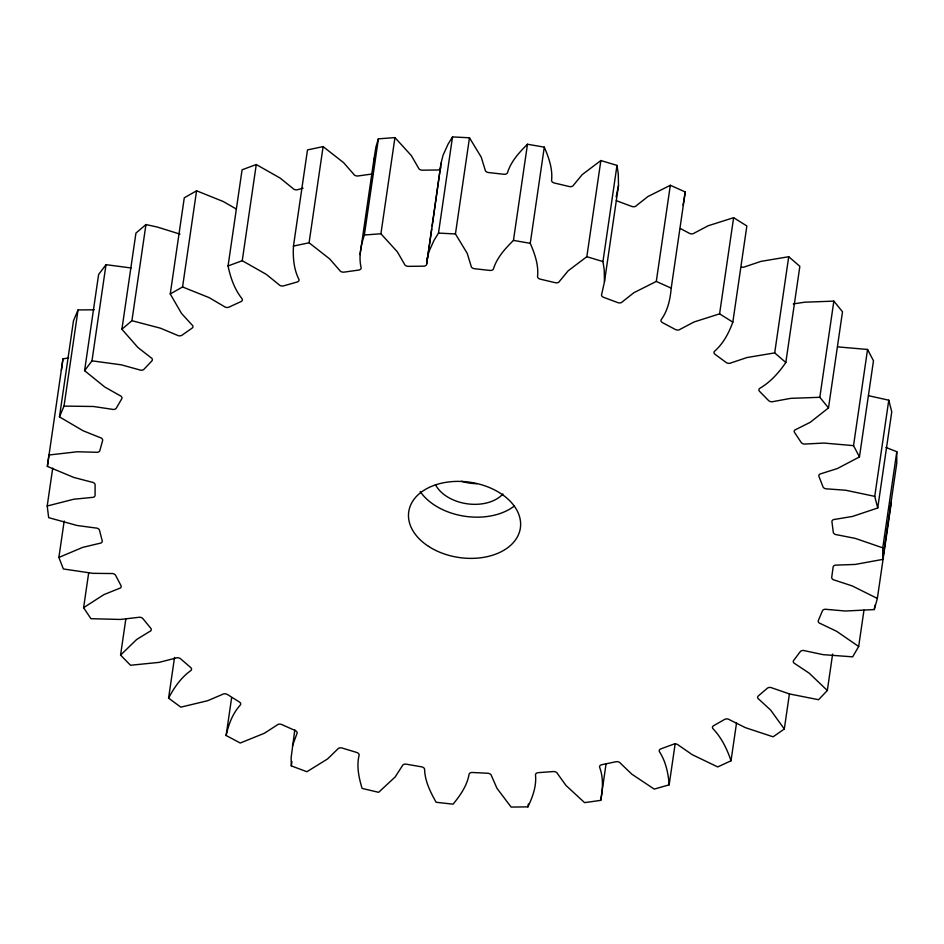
<?xml version="1.0" encoding="UTF-8"?>
<svg xmlns="http://www.w3.org/2000/svg" width="944" height="944" viewBox="0 0 944 944"><rect width="100%" height="100%" fill="white"/><g stroke="black" fill="none" stroke-linecap="round" stroke-linejoin="round"><path stroke-width="1.42" d="M294.799 729.854L291.13 757.737L291.318 765.903L306.906 771.72L327.556 758.952L337.633 749.158A3.575 2.407 8.3 0 1 342.188 748.061L356.62 752.427A3.575 2.407 8.3 0 1 359.015 755.625C356.431 766.528 358.944 777.891 362.083 788.405L378.615 792.323L395.17 776.959L402.321 765.867A3.575 2.407 8.3 0 1 406.404 764.203L421.461 766.811A3.575 2.407 8.3 0 1 424.599 769.726C425.036 781.431 430.499 792.252 436.14 802.282L453.096 804.17C460.129 795.485 467.009 785.88 468.991 774.67A3.575 2.407 8.3 0 1 472.507 772.487L487.682 773.254A3.575 2.407 8.3 0 1 491.47 775.791L496.957 788.287L511.117 807.073L527.932 806.872C532.593 797.078 536.57 786.293 535.531 775.272A3.575 2.407 8.3 0 1 538.34 772.664L553.16 771.555A3.575 2.407 8.3 0 1 557.479 773.632L566.034 785.514L584.584 802.636L600.738 800.359C602.768 789.621 603.546 778.139 599.794 767.684A3.575 2.407 8.3 0 1 601.812 764.711L615.795 761.761A3.575 2.407 8.3 0 1 620.503 763.318L631.855 774.198L654.204 789.101L669.166 784.83C668.305 773.466 665.886 761.843 659.703 752.12A3.575 2.407 8.3 0 1 660.859 748.887L673.568 744.202A3.575 2.407 8.3 0 1 678.512 745.182L692.294 754.704L717.723 766.929L731.022 760.781C727.151 749.288 721.735 737.996 713.334 729.098A3.575 2.407 8.3 0 1 713.617 725.7L724.614 719.422A3.575 2.407 8.3 0 1 729.641 719.812L745.406 727.671L773.112 736.816L784.311 729.004L770.634 710.077L758.976 699.351A3.575 2.407 8.3 0 1 758.351 695.905L767.319 688.247A3.575 2.407 8.3 0 1 772.251 687.999L789.503 693.958L818.578 699.716L827.322 690.489L809.197 673.178L795.155 663.833A3.575 2.407 8.3 0 1 793.656 660.446L800.276 651.643A3.575 2.407 8.3 0 1 804.972 650.794L823.144 654.652L852.668 656.847L858.674 646.498L836.679 631.335L820.702 623.689A3.575 2.407 8.3 0 1 818.365 620.468L822.448 610.815A3.575 2.407 8.3 0 1 826.755 609.387L845.269 611.016L874.274 609.576L877.354 598.437L852.196 585.917L834.815 580.206A3.575 2.407 8.3 0 1 831.723 577.268L833.127 567.061A3.575 2.407 8.3 0 1 836.891 565.09L855.158 564.441L882.723 559.414L882.77 547.85L896.8 451.692L885.92 447.456M896.8 451.692L896.753 463.256L882.723 559.414M372.632 173.92L358.177 175.95A3.575 2.407 8.3 0 1 353.634 174.121L343.64 162.698L323.108 146.615L307.496 149.907L293.466 246.065C292.852 257.169 293.69 268.792 298.693 278.893A3.575 2.407 8.3 0 1 297.1 282.02L283.696 285.843A3.575 2.407 8.3 0 1 278.858 284.569L266.232 274.326L242.242 260.709L228.059 265.937C230.43 277.43 234.372 288.947 241.688 298.269A3.575 2.407 8.3 0 1 240.968 301.596L229.062 307.095A3.575 2.407 8.3 0 1 224.058 306.411L209.226 297.679L182.558 286.964L170.25 293.962L181.531 313.455L191.856 324.76A3.575 2.407 8.3 0 1 192.021 328.193L182.003 335.191A3.575 2.407 8.3 0 1 177 335.12L160.421 328.182L131.924 320.7L121.906 329.255L137.871 347.451L150.78 357.528A3.575 2.407 8.3 0 1 151.842 360.95L144.019 369.222A3.575 2.407 8.3 0 1 139.181 369.765L121.398 364.844L91.981 360.844L84.582 370.673L104.725 386.981L119.794 395.512A3.575 2.407 8.3 0 1 121.717 398.828L116.336 408.091A3.575 2.407 8.3 0 1 111.829 409.236L93.397 406.486L64.027 406.097L59.46 416.882L83.131 430.783L99.875 437.485A3.575 2.407 8.3 0 1 102.601 440.577L99.852 450.548A3.575 2.407 8.3 0 1 95.804 452.259L77.337 451.763L48.935 455.008L47.365 466.407L73.797 477.44L91.698 482.124A3.575 2.407 8.3 0 1 95.12 484.886L95.084 495.246A3.575 2.407 8.3 0 1 91.627 497.464L73.715 499.246L47.2 506.008L48.675 517.654L77.03 525.478L95.486 527.967A3.575 2.407 8.3 0 1 99.521 530.316L102.188 540.735A3.575 2.407 8.3 0 1 99.45 543.378L82.647 547.39L58.882 557.444L63.354 568.961L92.713 573.327L111.144 573.539A3.575 2.407 8.3 0 1 115.652 575.415L120.95 585.54A3.575 2.407 8.3 0 1 118.991 588.549L103.864 594.637L83.603 607.688L90.919 618.698L120.348 619.453L138.166 617.4A3.575 2.407 8.3 0 1 142.992 618.733L150.745 628.244A3.575 2.407 8.3 0 1 149.648 631.501L136.668 639.489L120.572 655.101L130.508 665.26L159.052 662.381L175.667 658.121A3.575 2.407 8.3 0 1 180.67 658.865L190.629 667.467A3.575 2.407 8.3 0 1 190.428 670.877C180.87 677.804 173.967 687.787 168.587 698.159L180.823 707.15L207.562 700.743L222.465 694.406A3.575 2.407 8.3 0 1 227.469 694.536L239.316 701.947A3.575 2.407 8.3 0 1 240.012 705.392C232.46 713.735 228.531 724.673 226.123 735.506L240.26 743.022L264.344 733.276L277.04 725.075A3.575 2.407 8.3 0 1 281.89 724.591L295.248 730.573A3.575 2.407 8.3 0 1 296.817 733.948L292.451 745.878M293.466 246.065L309.077 242.785L329.621 258.868L339.616 270.291A3.575 2.407 8.3 0 0 344.147 272.12L358.602 270.078A3.575 2.407 8.3 0 0 361.033 267.27C358.59 256.508 360.986 245.31 364.36 235.009L380.916 233.77L397.33 251.788L404.386 264.025A3.575 2.407 8.3 0 0 408.457 266.35L423.514 266.173A3.575 2.407 8.3 0 0 426.688 263.765L441.049 163.194L443.055 155.253L448.07 144.149L452.518 136.927L469.475 137.777L481.239 157.164L485.122 169.826A3.575 2.407 8.3 0 0 488.603 172.563L503.777 174.251A3.575 2.407 8.3 0 0 507.601 172.327C511.164 161.212 519.33 152.303 527.484 144.243L544.287 147.146C548.7 157.447 552.724 168.575 551.615 179.95A3.575 2.407 8.3 0 0 554.399 183.018L569.208 186.523A3.575 2.407 8.3 0 0 573.539 185.13L582.188 174.64L600.868 160.527L616.987 165.401L618.249 173.613L618.497 185.626L604.467 281.796L601.741 294.068A3.575 2.407 8.3 0 0 603.735 297.372L617.683 302.576A3.575 2.407 8.3 0 0 622.403 301.773L633.837 292.734L656.292 281.442L671.219 288.132C670.264 299 667.927 310.257 661.484 319.296A3.575 2.407 8.3 0 0 662.617 322.718L675.279 329.444A3.575 2.407 8.3 0 0 680.223 329.255L694.076 321.963L719.588 313.856L732.827 322.14C728.933 332.807 723.482 343.309 714.891 350.956A3.575 2.407 8.3 0 0 715.139 354.389L726.089 362.437A3.575 2.407 8.3 0 0 731.116 362.874L746.94 357.552L774.694 352.891L785.821 362.508C778.989 372.479 770.741 381.836 760.262 388.043A3.575 2.407 8.3 0 0 759.601 391.394L768.499 400.492A3.575 2.407 8.3 0 0 773.431 401.53L790.718 398.356L819.829 397.294L828.49 407.926L810.223 422.31L796.122 429.378A3.575 2.407 8.3 0 0 794.588 432.517L801.137 442.382A3.575 2.407 8.3 0 0 805.822 443.987L824.018 443.066L853.529 445.639L859.453 456.943L837.352 468.554L821.327 473.617A3.575 2.407 8.3 0 0 818.967 476.46L822.967 486.762A3.575 2.407 8.3 0 0 827.251 488.886L845.765 490.255L874.746 496.367L877.731 507.99L852.491 516.439L835.062 519.342A3.575 2.407 8.3 0 0 831.947 521.784L833.269 532.215A3.575 2.407 8.3 0 0 837.009 534.788L855.264 538.387L882.77 547.85M432.21 225.887L441.049 163.194M616.29 200.34A3.575 2.407 8.3 0 0 617.765 201.214L631.713 206.406A3.575 2.407 8.3 0 0 636.433 205.603L647.867 196.576L670.323 185.284L685.25 191.962L683.078 205.19M61.395 370.249L62.965 358.85L68.617 357.965M47.365 466.407L62.965 358.85M59.46 416.882L73.49 320.724L78.045 309.939L94.258 309.809M47.2 506.008L52.722 468.118M64.027 406.097L78.045 309.939M84.582 370.673L98.613 274.503L106.011 264.674L131.063 267.966M58.882 557.444L64.192 521.017M91.981 360.844L106.011 264.674M121.906 329.255L135.936 233.097L145.954 224.542L157.648 227.138L179.95 234.124M83.603 607.688L88.701 572.713M131.924 320.7L145.954 224.542M170.25 293.962L184.281 197.803L196.576 190.794L223.256 201.52L236.13 208.931M120.572 655.101L125.882 618.674M182.558 286.964L196.576 190.794M228.059 265.937L242.089 169.778L256.272 164.539L280.262 178.156L292.876 188.399A3.575 2.407 8.3 0 0 297.726 189.685L303.083 188.151M168.587 698.159L174.546 657.366M242.242 260.709L256.272 164.539M226.123 735.506L231.646 697.616M309.077 242.785L323.108 146.615M360.053 254.585L374.084 158.415L376.007 146.639L378.391 138.839L394.946 137.6L411.36 155.63L418.416 167.867A3.575 2.407 8.3 0 0 422.487 170.18L437.544 170.003A3.575 2.407 8.3 0 0 440.718 167.607M364.36 235.009L378.391 138.839M291.318 765.903L291.956 761.537M380.916 233.77L394.946 137.6M426.688 263.765L431.786 228.802M427.018 259.364L429.036 251.423L434.039 240.307L438.488 233.097L452.518 136.927M527.484 144.243L513.453 240.401C505.3 248.473 497.134 257.37 493.57 268.497A3.575 2.407 8.3 0 1 489.747 270.421L474.584 268.733A3.575 2.407 8.3 0 1 471.091 265.996L467.209 253.334L455.445 233.947L469.475 137.777M600.868 160.527L586.838 256.697L568.158 270.81L559.509 281.3A3.575 2.407 8.3 0 1 555.178 282.681L540.381 279.188A3.575 2.407 8.3 0 1 537.584 276.12C538.705 264.745 534.67 253.606 530.257 243.316L544.287 147.146M604.467 281.796L604.231 269.772L602.956 261.571L616.987 165.401M527.932 806.872L528.357 803.958M656.292 281.442L670.323 185.284M671.219 288.132L685.25 191.962M600.738 800.359L606.06 763.932M719.588 313.856L733.618 217.686L708.106 225.793L694.253 233.097A3.575 2.407 8.3 0 1 689.309 233.274L680.447 228.566M732.827 322.14L746.857 225.97L733.618 217.686M669.166 784.83L675.125 744.037M774.694 352.891L788.724 256.721L760.958 261.382L745.135 266.704A3.575 2.407 8.3 0 1 741.701 267.034M785.821 362.508L799.851 266.338L788.724 256.721M731.022 760.781L736.544 722.903M819.829 397.294L833.847 301.124L804.748 302.198L793.338 303.921M828.49 407.926L842.508 311.768L833.847 301.124M784.311 729.004L789.408 694.029M853.529 445.639L867.56 349.469L838.048 346.908M859.453 456.943L873.483 360.785L867.56 349.469M827.322 690.489L832.632 654.062M874.746 496.367L888.776 400.197L868.492 395.689M877.731 507.99L891.761 411.832L888.776 400.197M858.674 646.498L863.984 610.072M874.274 609.576L874.911 605.21M877.354 598.437L891.384 502.267L889.85 507.837M618.497 185.626L616.137 196.859M438.488 233.097L455.445 233.947M513.453 240.401L530.257 243.316M586.838 256.697L602.956 261.571M374.084 158.415L374.178 163.902M476.814 483.717A37.595 25.358 8.3 0 1 461.651 481.298M502.94 493.972A37.595 25.358 8.3 0 1 467.304 503.813A37.595 25.358 8.3 0 1 435.432 484.614M514.327 506.031A56.404 38.031 8.3 0 1 420.198 491.529M428.576 546.387A56.404 38.031 8.3 0 0 519.802 530.811A56.404 38.031 8.3 0 0 445.285 482.443A56.404 38.031 8.3 0 0 428.576 546.387"/></g></svg>
